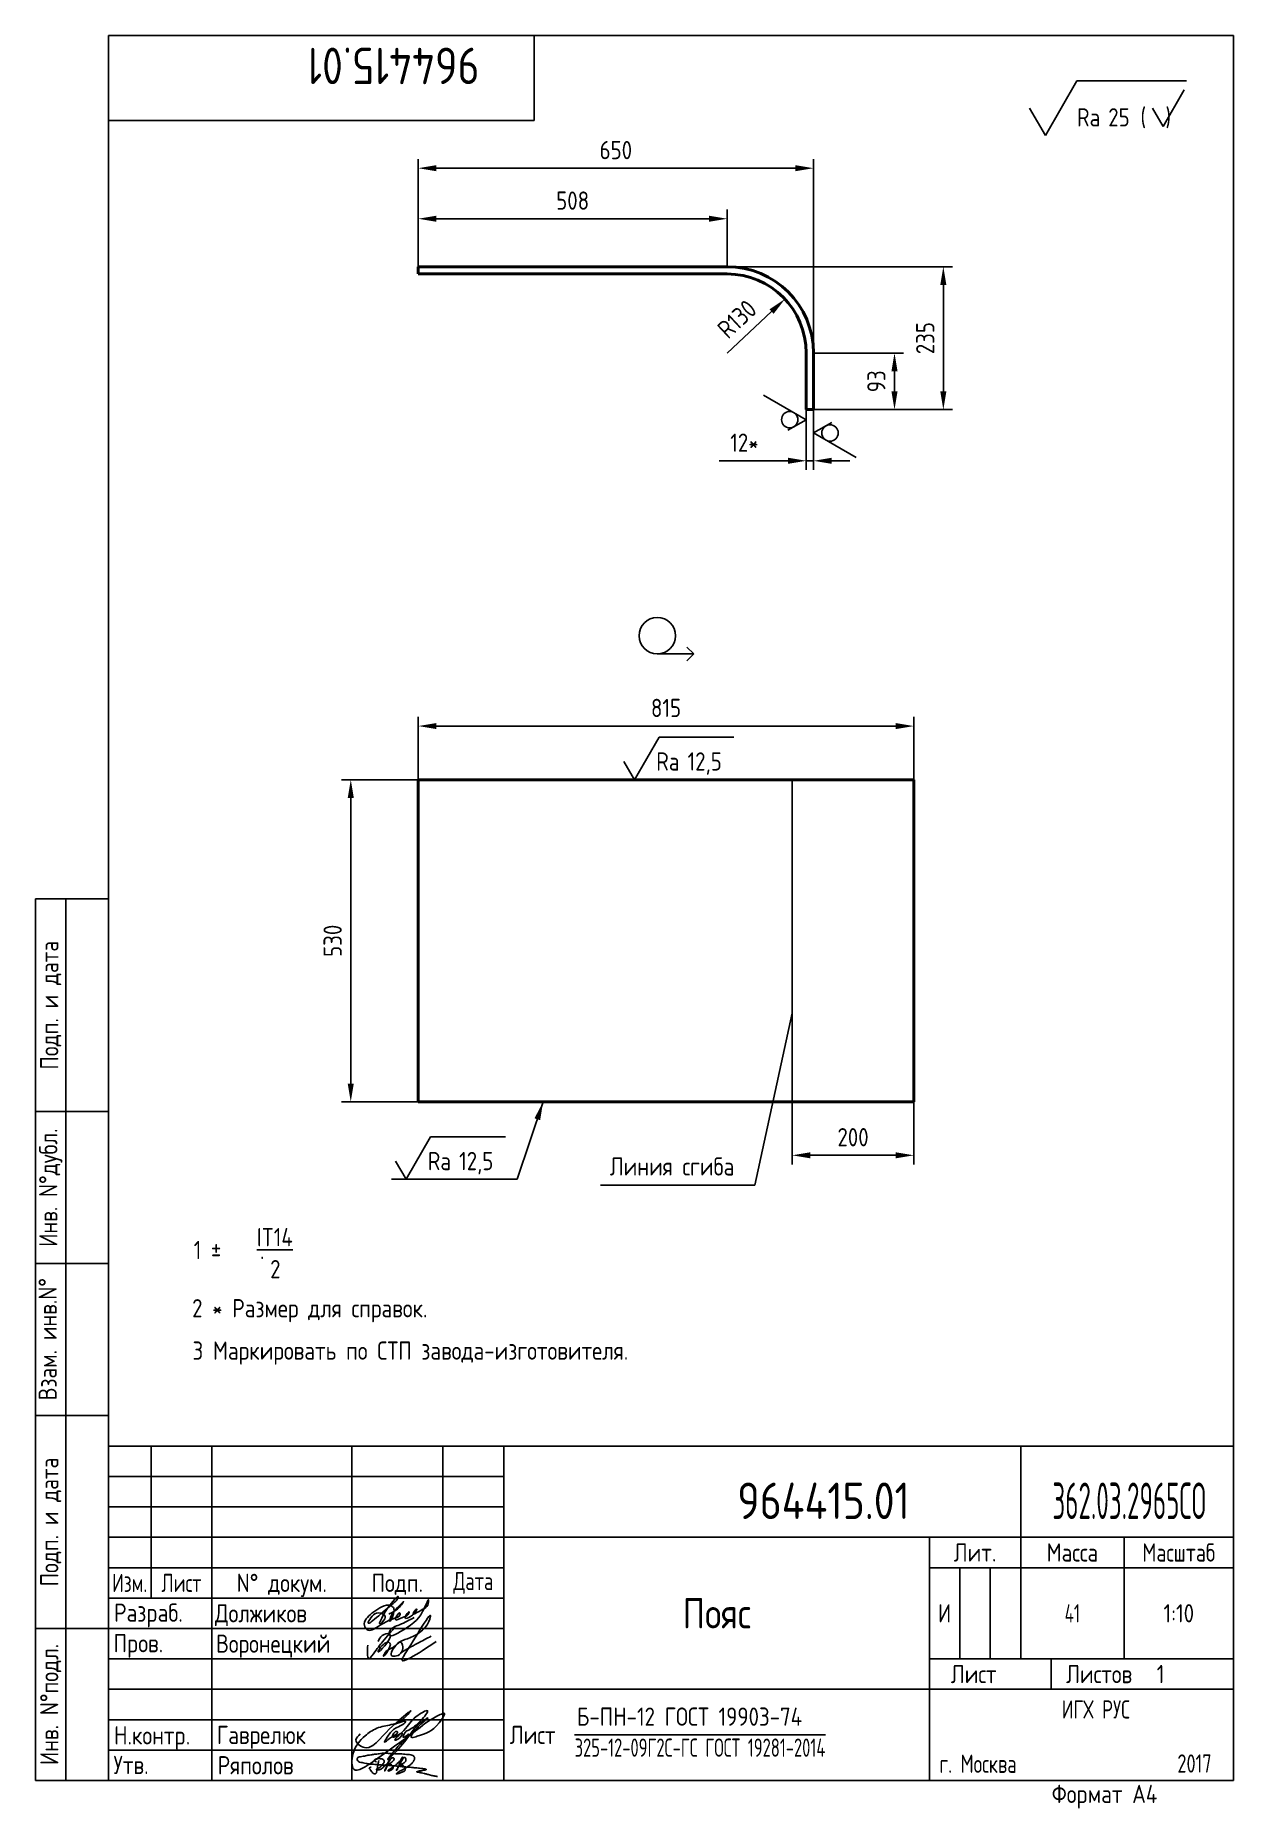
# Paper-space layout 'A4_protect' of a CAD drawing. Header units: millimetres. Extents: x 13 to 210, y 0 to 291.
# The model-space entities are those that its viewports show. They can reach past a viewport. Long polylines and large blocks are cut down to what shows.
import ezdxf
from ezdxf.enums import TextEntityAlignment as Align

# ---------------------------------------------------------------- set-up
doc = ezdxf.new("R2010")
doc.units = ezdxf.units.MM
doc.linetypes.add('PHANTOM', pattern=[2.5, 1.25, -0.25, 0.25, -0.25, 0.25, -0.25])
for name, color, linetype in [('Bord', 1, 'Continuous'), ('Cont', 6, 'Continuous'), ('DIM', 7, 'Continuous'), ('PHAN', 5, 'PHANTOM'), ('Text', 3, 'Continuous'), ('Textb', 6, 'Continuous')]:
    doc.layers.add(name, color=color, linetype=linetype)
doc.layers.get('Defpoints').off()
doc.styles.add('Style1', font='romans.shx', dxfattribs={"width": 0.8})
doc.dimstyles.new('Copy of LIN_10', dxfattribs={"dimscale": 10, "dimtxt": 3, "dimasz": 3, "dimexe": 1.5, "dimexo": 0, "dimgap": 1.48, "dimtad": 1, "dimtoh": 1, "dimdec": 0, "dimzin": 13, "dimdsep": 46, "dimtxsty": 'Style1', "dimcen": 0, "dimse1": 1, "dimclrt": 3, "dimadec": 0, "dimazin": 0, "dimtfac": 1, "dimtdec": 0, "dimtmove": 0, "dimatfit": 2, "dimfxl": 1, "dimtolj": 1, "dimtzin": 13, "dimarcsym": 0})
doc.dimstyles.new('LIN_10', dxfattribs={"dimscale": 10, "dimtxt": 3, "dimasz": 3, "dimexe": 1.5, "dimexo": 0, "dimgap": 1.48, "dimtad": 1, "dimdec": 0, "dimzin": 13, "dimdsep": 46, "dimtxsty": 'Style1', "dimcen": 0, "dimclrt": 3, "dimadec": 0, "dimazin": 0, "dimtfac": 1, "dimtdec": 0, "dimtmove": 0, "dimatfit": 2, "dimfxl": 1, "dimtolj": 1, "dimtzin": 13, "dimarcsym": 0})

# ---------------------------------------------------------------- blocks, each defined once
blk = doc.blocks.new('A4')
at = {"layer": 'Bord'}
for p, q in [((20, 55), (85, 55)), ((20, 50), (85, 50)), ((20, 45), (85, 45)), ((160, 40), (160, 25)), ((165, 40), (165, 25)), ((20, 30), (85, 30)), ((20, 25), (85, 25)), ((20, 20), (85, 20)), ((20, 15), (85, 15)), ((20, 10), (85, 10))]:
    blk.add_line(p, q, dxfattribs=at)
at = {"layer": 'Cont'}
for p, q in [((205, 292), (20, 292)), ((20, 292), (20, 5)), ((90, 278), (90, 292)), ((205, 292), (205, 5)), ((20, 278), (90, 278)), ((8, 5), (8, 150)), ((8, 150), (20, 150)), ((13, 5), (13, 150)), ((8, 115), (20, 115)), ((20, 90), (8, 90)), ((20, 65), (8, 65)), ((205, 60), (20, 60)), ((20, 60), (205, 60)), ((27, 60), (27, 35)), ((37, 60), (37, 5)), ((60, 5), (60, 60)), ((75, 60), (75, 5)), ((85, 5), (85, 60)), ((170, 60), (170, 25)), ((85, 45), (205, 45)), ((155, 5), (155, 45)), ((187, 25), (187, 45)), ((20, 40), (85, 40)), ((205, 40), (155, 40)), ((85, 35), (20, 35)), ((20, 30), (8, 30)), ((155, 25), (205, 25)), ((175, 25), (175, 20)), ((205, 20), (85, 20)), ((20, 5), (8, 5)), ((205, 5), (20, 5))]:
    blk.add_line(p, q, dxfattribs=at)
at = {"layer": 'Text', "style": 'Style1', "width": 0.8}
for s, p in [('Подп. и дата', (10.5, 132.5)), ('Инв. N%%dдубл.', (10.5, 102.5)), ('Взам. инв.N%%d ', (10, 78.38)), ('Подп. и дата', (10.5, 47.5)), ('Инв. N%%dподл.', (10.5, 17.5))]:
    blk.add_text(s, height=3, rotation=90, dxfattribs=at).set_placement(p, align=Align.MIDDLE)
at = {"layer": 'Text', "style": 'Style1'}
for s, width, p in [('Лит.', 0.8, (162.5, 42.5)), ('Масса', 0.8, (178.5, 42.5)), ('Масштаб', 0.75, (196, 42.5)), ('Изм.', 0.7, (23.5, 37.5)), ('Лист', 0.7, (32, 37.5)), ('N%%d докум.', 0.8, (48.5, 37.5)), ('Подп.', 0.8, (67.5, 37.5)), ('Лист', 0.8, (162.27, 22.5)), ('Листов', 0.8, (182.9, 22.5))]:
    blk.add_text(s, height=3, dxfattribs=dict(at, width=width)).set_placement(p, align=Align.MIDDLE_CENTER)
at = {"layer": 'Text', "style": 'Style1', "width": 0.7}
for s, p in [('Дата', (80, 37.5)), ('ИГХ РУС', (182.37, 16.69))]:
    blk.add_text(s, height=3, dxfattribs=at).set_placement(p, align=Align.MIDDLE)
at = {"layer": 'Text', "style": 'Style1'}
for s, width, p in [('Разpаб.', 0.8, (20.92, 31.1)), ('Пpов.', 0.8, (20.84, 26.08)), ('Н.контp.', 0.8, (20.92, 10.92)), ('Утв.', 0.8, (20.84, 6.06)), ('г. Москва', 0.7, (156.65, 6.25)), ('Фоpмат А4', 0.8, (175.11, 1.29))]:
    blk.add_text(s, height=3, dxfattribs=dict(at, width=width)).set_placement(p)
for tag, p, width in [('ФИО', (39, 31), 0.8), ('ФИО', (39, 26), 0.8), ('ГОСТ_СОРТАМЕНТА', (98.19, 14), 0.8), ('ФИО', (39, 11), 0.8), ('ФИО', (39, 6), 0.8), ('200', (192.85, 6.29), 0.7)]:
    blk.add_attdef(tag, p, '', height=3, dxfattribs=dict(at, width=width))
at = {"layer": 'Text', "style": 'Style1', "width": 0.8}
for tag, p in [('И', (157.49, 32.5)), ('700', (178.5, 32.5)), ('1:20', (196, 32.5))]:
    blk.add_attdef(tag, text='', height=3, dxfattribs=at).set_placement(p, align=Align.MIDDLE)
blk.add_attdef('Сборочный_чертеж', text='', height=3, dxfattribs=at).set_placement((120, 21.3), align=Align.CENTER)
for tag, p in [('1', (171.12, 22.5)), ('2', (193, 22.5))]:
    blk.add_attdef(tag, text='', height=3, dxfattribs=at).set_placement(p, align=Align.MIDDLE_CENTER)
blk.add_attdef('ЛИСТ', text='', height=3, dxfattribs=at).set_placement((85.99, 12.5), align=Align.MIDDLE_LEFT)
at = {"layer": 'Text', "style": 'Style1', "width": 0.7}
blk.add_attdef('%%OГОСТ_ТЕХ._ТРЕБОВАНИЙ', text='', height=3, dxfattribs=at).set_placement((98.19, 8), align=Align.BOTTOM_LEFT)
at = {"layer": 'Textb', "style": 'Style1', "width": 0.8}
blk.add_attdef('1234567', (81, 290), '', height=6, rotation=180, dxfattribs=at)
blk.add_attdef('1234567', (123.4, 48), '', height=6, dxfattribs=at)
for tag, height, p in [('123ХЯ', 6, (183.62, 48)), ('НАИМЕНОВАНИЕ', 5, (120, 30))]:
    blk.add_attdef(tag, text='', height=height, dxfattribs=at).set_placement(p, align=Align.CENTER)
blk = doc.blocks.new('A$C314368CF')
at = {"layer": 'Text'}
for q in [(7.18, 6), (1.98, 3)]:
    blk.add_line((3.72, 0), q, dxfattribs=at)
at = {"layer": 'Text', "style": 'Style1', "width": 0.8}
blk.add_text('(  )', height=3, dxfattribs=at).set_placement((0, 0))
blk = doc.blocks.new('sherISO_17')
at = {"layer": 'Cont'}
for p, q in [((-30.94, -16.46), (-25.74, -7.46)), ((-25.74, -7.46), (-7.72, -7.46)), ((-30.94, -16.46), (-33.54, -11.96))]:
    blk.add_line(p, q, dxfattribs=at)
blk.add_blockref('A$C314368CF', (-15.31, -14.96))
at = {"layer": 'Textb', "style": 'Style1', "width": 0.8}
blk.add_text('Ra', height=3, dxfattribs=at).set_placement((-25.74, -14.96))
blk.add_attdef('25', (-20.6, -14.96), '', height=3, dxfattribs=at)
blk = doc.blocks.new('A$C63F45750')
at = {"layer": 'Text'}
for points, knots in [([(3.17, 2.37), (3.12, 2.38), (3.04, 2.41), (2.94, 2.5), (2.85, 2.57), (2.79, 2.69), (2.87, 2.77), (2.99, 2.84), (3.16, 2.89), (3.36, 2.93), (3.6, 2.95), (3.82, 2.92), (4.05, 2.87), (4.25, 2.78), (4.45, 2.63), (4.46, 2.42), (4.38, 2.26), (4.28, 2.1), (4.17, 1.94), (4.03, 1.78), (3.89, 1.62), (3.75, 1.52), (3.63, 1.43), (3.49, 1.36), (3.35, 1.3), (3.24, 1.25), (3.16, 1.21), (3.12, 1.15), (3.19, 1.1), (3.27, 1.09), (3.4, 1.07), (3.55, 1.07), (3.72, 1.12), (3.92, 1.19), (4.1, 1.34), (4.26, 1.51), (4.44, 1.65), (4.59, 1.81), (4.74, 1.93), (4.84, 2.04), (4.93, 2.14), (5.07, 2.29), (5.19, 2.53), (5.28, 2.68), (5.35, 2.96), (5.23, 2.66), (5.2, 2.44), (5.04, 2.09), (4.95, 1.81), (4.86, 1.57), (4.75, 1.31), (4.67, 1.12), (4.46, 0.78), (4.62, 1.17), (4.71, 1.45), (4.88, 1.74), (5.01, 2), (5.08, 2.19), (5.19, 2.4), (5.32, 2.58), (5.4, 2.75), (5.52, 2.89), (5.65, 3.04), (5.85, 3.1), (6.02, 3.03), (6.08, 2.87), (6.03, 2.7), (5.9, 2.51), (5.7, 2.37), (5.55, 2.23), (5.4, 2.17), (5.31, 2.12), (5.12, 2.09), (5.35, 2.07), (5.48, 2), (5.64, 1.93), (5.75, 1.8), (5.85, 1.67), (5.89, 1.54), (5.89, 1.37), (5.8, 1.2), (5.63, 1.06), (5.41, 0.94), (5.23, 0.86), (5.02, 0.92), (5.13, 1.1), (5.28, 1.16), (5.44, 1.27), (5.61, 1.36), (5.74, 1.46), (5.86, 1.53), (5.95, 1.61), (6.05, 1.69), (6.15, 1.77), (6.28, 1.87), (6.46, 2.02), (6.65, 2.19), (6.83, 2.37), (6.98, 2.49), (7.11, 2.61), (7.2, 2.74), (7.32, 2.84), (7.42, 2.97), (7.48, 3.08), (7.48, 3.27), (7.34, 3.08), (7.28, 2.94), (7.18, 2.69), (7.1, 2.46), (7, 2.22), (6.93, 1.98), (6.83, 1.78), (6.73, 1.55), (6.67, 1.34), (6.6, 1.14), (6.56, 1.03), (6.39, 0.99), (6.62, 1.33), (6.75, 1.54), (6.93, 1.87), (7.05, 2.08), (7.18, 2.32), (7.33, 2.6), (7.47, 2.89), (7.6, 3.07), (7.79, 3.18), (7.95, 3.01), (8, 2.81), (7.99, 2.62), (7.94, 2.46), (7.83, 2.33), (7.69, 2.22), (7.53, 2.11), (7.37, 2.03), (7.21, 1.99), (7.11, 1.97), (6.89, 1.98), (7.07, 1.94), (7.15, 1.9), (7.27, 1.88), (7.39, 1.84), (7.52, 1.81), (7.62, 1.72), (7.7, 1.62), (7.78, 1.51), (7.83, 1.39), (7.87, 1.26), (7.88, 1.13), (7.86, 0.99), (7.75, 0.88), (7.6, 0.77), (7.4, 0.73), (7.19, 0.66), (6.97, 0.55), (6.71, 0.48), (6.57, 0.44), (6.42, 0.42), (6.52, 0.58), (6.61, 0.64), (6.81, 0.78), (7.06, 0.89), (7.33, 1.04), (7.55, 1.16), (7.7, 1.24), (7.84, 1.32), (7.99, 1.43), (8.21, 1.58), (8.48, 1.76), (8.74, 1.95), (8.97, 2.12), (9.1, 2.29), (9.23, 2.44), (9.3, 2.6), (9.37, 2.74), (9.42, 2.92), (9.45, 3.13), (9.21, 3.48), (8.67, 3.59), (8.09, 3.63), (7.57, 3.66), (7.06, 3.74), (6.57, 3.75), (6.09, 3.74), (5.67, 3.78), (5.28, 3.78), (4.96, 3.81), (4.65, 3.83), (4.31, 3.82), (3.97, 3.79), (3.61, 3.74), (3.22, 3.67), (2.86, 3.66), (2.53, 3.61), (2.18, 3.52), (1.78, 3.54), (1.38, 3.37), (0.96, 3.35), (0.58, 3.24), (0.25, 3.19), (0.03, 3.06), (-0.03, 2.83), (0.02, 2.6), (0.26, 2.38), (0.59, 2.33), (1, 2.2), (1.48, 2.15), (1.93, 2.05), (2.35, 2.02), (2.72, 2.01), (3.11, 1.94), (3.68, 1.94), (4.25, 1.83), (4.91, 1.87), (5.53, 1.76), (6.13, 1.72), (6.73, 1.71), (7.32, 1.62), (7.99, 1.55), (8.64, 1.54), (9.16, 1.46), (9.61, 1.42), (10.03, 1.4), (10.41, 1.32), (10.73, 1.29), (11.01, 1.24), (11.18, 1.23), (11.42, 1.14), (11.18, 1.06), (11.01, 1.03), (10.71, 0.98), (10.37, 0.92), (10.1, 0.91), (9.65, 0.75), (10.22, 0.67), (10.54, 0.59), (11.08, 0.47), (11.61, 0.35), (12.17, 0.15), (12.64, 0.08), (12.98, 0.03), (13.11, 0.01), (13.18, 0)], [0, 0, 0, 0, 0.153866, 0.270441, 0.388867, 0.510533, 0.592156, 0.71333, 0.90842, 1.11344, 1.349254, 1.61246, 1.782219, 2.047249, 2.291879, 2.451528, 2.651081, 2.806158, 3.017979, 3.227348, 3.462381, 3.633009, 3.75766, 3.920516, 4.080796, 4.214529, 4.291786, 4.349969, 4.397594, 4.50822, 4.594826, 4.799244, 4.954392, 5.128468, 5.437537, 5.632649, 5.842485, 6.094987, 6.293219, 6.410959, 6.551192, 6.687808, 7.022147, 7.294342, 7.425356, 7.52079, 7.946481, 8.313051, 8.59833, 8.833695, 9.090496, 9.427695, 9.601191, 9.883219, 10.093306, 10.673943, 10.798776, 10.974628, 11.287247, 11.486184, 11.648652, 11.848902, 12.027194, 12.25348, 12.40059, 12.537783, 12.716293, 12.91523, 13.208551, 13.438489, 13.549668, 13.67779, 13.77127, 13.930001, 14.029091, 14.272112, 14.434836, 14.547084, 14.739051, 14.830983, 15.061241, 15.268922, 15.500489, 15.788979, 15.879568, 16.024283, 16.221854, 16.418714, 16.593102, 16.783247, 16.91018, 17.018213, 17.135263, 17.278205, 17.430482, 17.620087, 17.979626, 18.191789, 18.388716, 18.565718, 18.714854, 18.857929, 19.039974, 19.171375, 19.283034, 19.400085, 19.618058, 19.882245, 20.150781, 20.377854, 20.649532, 20.89723, 21.042543, 21.40016, 21.557817, 21.667145, 21.752781, 21.926256, 22.412297, 22.813145, 22.961412, 23.171289, 23.607257, 23.940428, 24.110007, 24.291214, 24.48084, 24.697609, 24.904078, 25.034245, 25.218018, 25.407651, 25.573473, 25.787447, 25.930292, 26.051316, 26.18846, 26.285312, 26.406799, 26.52425, 26.630463, 26.793722, 26.898606, 27.029313, 27.171012, 27.314101, 27.419918, 27.580557, 27.709367, 27.829268, 28.024364, 28.266961, 28.41242, 28.705761, 28.989137, 29.187748, 29.233768, 29.332802, 29.529535, 29.667094, 30.039923, 30.332117, 30.61061, 30.769982, 30.856778, 31.109923, 31.313488, 31.656425, 32.066331, 32.296628, 32.49714, 32.710276, 32.891468, 33.014834, 33.177747, 33.444503, 33.618009, 34.409008, 34.914636, 35.419802, 35.95397, 36.458179, 36.88069, 37.388403, 37.738353, 38.034261, 38.353468, 38.693154, 39.037638, 39.391136, 39.787481, 40.203773, 40.488977, 40.784975, 41.26625, 41.668005, 42.070065, 42.499388, 42.869834, 43.079573, 43.213439, 43.554591, 43.717296, 44.153724, 44.506336, 45.019111, 45.587859, 45.90191, 46.270392, 46.703958, 47.093115, 47.952647, 48.44014, 49.079253, 49.808223, 50.268654, 50.851051, 51.604831, 52.298429, 52.776925, 53.1907, 53.661988, 54.042386, 54.348524, 54.616841, 54.853814, 54.983777, 55.126096, 55.333328, 55.613101, 56.008732, 56.315809, 56.59982, 56.87931, 57.399251, 57.889617, 58.432507, 59.066698, 59.660314, 59.862668, 60.07277, 60.07277, 60.07277, 60.07277]), ([(2.31, 1.53), (2.26, 1.52), (2.17, 1.51), (2.06, 1.48), (1.93, 1.38), (2.07, 1.25), (2.14, 1.11), (2.26, 0.93), (2.39, 0.72), (2.57, 0.54), (2.71, 0.44), (2.86, 0.4), (3.02, 0.43), (3.14, 0.54), (3.21, 0.79), (3.25, 1.07), (3.31, 1.4), (3.35, 1.67), (3.38, 1.92), (3.47, 2.19), (3.5, 2.43), (3.54, 2.59), (3.56, 2.64)], [0, 0, 0, 0, 0.15847, 0.269731, 0.363591, 0.555514, 0.688037, 0.848606, 1.204359, 1.433632, 1.58673, 1.729549, 1.880686, 2.057874, 2.19169, 2.63505, 2.928153, 3.184121, 3.441863, 3.696117, 4.025873, 4.178055, 4.178055, 4.178055, 4.178055])]:
    blk.add_open_spline(points, degree=3, knots=knots, dxfattribs=at)
blk = doc.blocks.new('*D31')
at = {"layer": 'DIM', "color": 0, "lineweight": -2, "transparency": 16777216}
for p, q in [((-4610.6, 910.7), (-4610.6, 1013.9)), ((-4580.6, 998.9), (-3825.6, 998.9)), ((-3795.6, 910.7), (-3795.6, 1013.9))]:
    blk.add_line(p, q, dxfattribs=at)
at = {"layer": 'DIM', "color": 0, "transparency": 16777216}
for points in [[(-4580.6, 1003.9), (-4580.6, 993.9), (-4610.6, 998.9)], [(-3825.6, 1003.9), (-3825.6, 993.9), (-3795.6, 998.9)]]:
    blk.add_solid(points, dxfattribs=at)
at = {"layer": 'DIM', "color": 3, "transparency": 16777216, "insert": (-4203.1, 1028.7), "char_height": 30, "attachment_point": 5, "style": 'Style1'}
blk.add_mtext('\\A1;815', dxfattribs=at)
blk = doc.blocks.new('*D32')
at = {"layer": 'DIM', "color": 0, "lineweight": -2, "transparency": 16777216}
for p, q in [((-4610.6, 910.7), (-4736.5, 910.7)), ((-4721.5, 410.7), (-4721.5, 880.7)), ((-4610.6, 380.7), (-4736.5, 380.7))]:
    blk.add_line(p, q, dxfattribs=at)
at = {"layer": 'DIM', "color": 0, "transparency": 16777216}
for points in [[(-4726.5, 880.7), (-4716.5, 880.7), (-4721.5, 910.7)], [(-4726.5, 410.7), (-4716.5, 410.7), (-4721.5, 380.7)]]:
    blk.add_solid(points, dxfattribs=at)
at = {"layer": 'DIM', "color": 3, "transparency": 16777216, "insert": (-4751.3, 645.7), "char_height": 30, "attachment_point": 5, "rotation": 90, "style": 'Style1'}
blk.add_mtext('\\A1;530', dxfattribs=at)
blk = doc.blocks.new('*D33')
at = {"layer": 'DIM', "color": 0, "lineweight": -2, "transparency": 16777216}
for p, q in [((-3972.6, 1519.4), (-3972.6, 1420.2)), ((-3960.6, 1519.4), (-3960.6, 1420.2)), ((-4002.6, 1435.2), (-4115.9, 1435.2)), ((-3960.6, 1435.2), (-3972.6, 1435.2)), ((-3930.6, 1435.2), (-3900.6, 1435.2))]:
    blk.add_line(p, q, dxfattribs=at)
at = {"layer": 'DIM', "color": 0, "transparency": 16777216}
for points in [[(-4002.6, 1440.2), (-4002.6, 1430.2), (-3972.6, 1435.2)], [(-3930.6, 1440.2), (-3930.6, 1430.2), (-3960.6, 1435.2)]]:
    blk.add_solid(points, dxfattribs=at)
at = {"layer": 'DIM', "color": 3, "transparency": 16777216, "insert": (-4074.2, 1465), "char_height": 30, "attachment_point": 5, "style": 'Style1'}
blk.add_mtext('\\A1;12*', dxfattribs=at)
blk = doc.blocks.new('sherISO_09')
at = {"layer": 'Text'}
for q in [(4.04, 7), (-1.73, 3)]:
    blk.add_line((0, 0), q, dxfattribs=at)
blk.add_circle((0, 2.71), 1.35, dxfattribs=at)
blk = doc.blocks.new('*D34')
at = {"layer": 'DIM', "color": 0, "lineweight": -2, "transparency": 16777216}
for p, q in [((-4610.6, 1754.4), (-4610.6, 1931.4)), ((-3960.6, 1566), (-3960.6, 1931.4)), ((-4580.6, 1916.4), (-3990.6, 1916.4))]:
    blk.add_line(p, q, dxfattribs=at)
at = {"layer": 'DIM', "color": 0, "transparency": 16777216}
for points in [[(-4580.6, 1921.4), (-4580.6, 1911.4), (-4610.6, 1916.4)], [(-3990.6, 1921.4), (-3990.6, 1911.4), (-3960.6, 1916.4)]]:
    blk.add_solid(points, dxfattribs=at)
at = {"layer": 'DIM', "color": 3, "transparency": 16777216, "insert": (-4285.6, 1946.2), "char_height": 30, "attachment_point": 5, "style": 'Style1'}
blk.add_mtext('\\A1;650', dxfattribs=at)
blk = doc.blocks.new('*D35')
at = {"layer": 'DIM', "color": 0, "lineweight": -2, "transparency": 16777216}
for p, q in [((-4102.6, 1754.4), (-3732.1, 1754.4)), ((-3747.1, 1724.4), (-3747.1, 1549.4)), ((-3960.6, 1519.4), (-3732.1, 1519.4))]:
    blk.add_line(p, q, dxfattribs=at)
at = {"layer": 'DIM', "color": 0, "transparency": 16777216}
for points in [[(-3752.1, 1724.4), (-3742.1, 1724.4), (-3747.1, 1754.4)], [(-3752.1, 1549.4), (-3742.1, 1549.4), (-3747.1, 1519.4)]]:
    blk.add_solid(points, dxfattribs=at)
at = {"layer": 'DIM', "color": 3, "transparency": 16777216, "insert": (-3776.9, 1636.9), "char_height": 30, "attachment_point": 5, "rotation": 90, "style": 'Style1'}
blk.add_mtext('\\A1;235', dxfattribs=at)
blk = doc.blocks.new('*D36')
at = {"layer": 'DIM', "color": 0, "lineweight": -2, "transparency": 16777216}
blk.add_line((-4102.6, 1612.4), (-4029.5, 1680.7), dxfattribs=at)
at = {"layer": 'DIM', "color": 0, "transparency": 16777216}
blk.add_solid([(-4032.9, 1684.3), (-4026.1, 1677), (-4007.6, 1701.1)], dxfattribs=at)
at = {"layer": 'DIM', "color": 3, "transparency": 16777216, "insert": (-4086.4, 1668.3), "char_height": 30, "attachment_point": 5, "rotation": 43.0255, "style": 'Style1'}
blk.add_mtext('\\A1;R130', dxfattribs=at)
blk = doc.blocks.new('ZNAK09')
at = {"layer": 'Cont'}
for p, q in [((8.51, 0.22), (14.53, 0.22)), ((14.53, 0.22), (13.4, 1.35)), ((14.53, 0.22), (13.4, -0.91))]:
    blk.add_line(p, q, dxfattribs=at)
blk.add_circle((8.51, 3.22), 3, dxfattribs=at)
at = {"layer": 'Textb', "style": 'Style1', "width": 0.8}
blk.add_attdef('А', text='', height=6, dxfattribs=at).set_placement((3.83, 0.22), align=Align.RIGHT)
blk = doc.blocks.new('*D40')
at = {"layer": 'DIM', "color": 0, "lineweight": -2, "transparency": 16777216}
for p, q in [((-3995.6, 380.7), (-3995.6, 277.9)), ((-3795.6, 380.7), (-3795.6, 277.9)), ((-3965.6, 292.9), (-3825.6, 292.9))]:
    blk.add_line(p, q, dxfattribs=at)
at = {"layer": 'DIM', "color": 0, "transparency": 16777216}
for points in [[(-3965.6, 297.9), (-3965.6, 287.9), (-3995.6, 292.9)], [(-3825.6, 297.9), (-3825.6, 287.9), (-3795.6, 292.9)]]:
    blk.add_solid(points, dxfattribs=at)
at = {"layer": 'DIM', "color": 3, "transparency": 16777216, "insert": (-3895.6, 322.7), "char_height": 30, "attachment_point": 5, "style": 'Style1'}
blk.add_mtext('\\A1;200', dxfattribs=at)
blk = doc.blocks.new('sherISO_01')
at = {"layer": 'Text'}
blk.add_line((4.04, 7), (16.36, 7), dxfattribs=at)
blk.add_lwpolyline([(-1.73, 3), (0, 0), (4.04, 7)], dxfattribs=at)
at = {"layer": 'Text', "style": 'Style1', "width": 0.8}
blk.add_text('Ra', height=3, dxfattribs=at).set_placement((3.58, 1.5))
blk.add_attdef('12,5', (8.73, 1.5), '', height=3, dxfattribs=at)
blk = doc.blocks.new('*D41')
at = {"layer": 'DIM', "color": 0, "lineweight": -2, "transparency": 16777216}
for p, q in [((-3960.6, 1612.4), (-3812.4, 1612.4)), ((-3827.4, 1582.4), (-3827.4, 1549.4)), ((-3920.6, 1519.4), (-3812.4, 1519.4))]:
    blk.add_line(p, q, dxfattribs=at)
at = {"layer": 'DIM', "color": 0, "transparency": 16777216}
for points in [[(-3832.4, 1582.4), (-3822.4, 1582.4), (-3827.4, 1612.4)], [(-3832.4, 1549.4), (-3822.4, 1549.4), (-3827.4, 1519.4)]]:
    blk.add_solid(points, dxfattribs=at)
at = {"layer": 'DIM', "color": 3, "transparency": 16777216, "insert": (-3857.2, 1565.9), "char_height": 30, "attachment_point": 5, "rotation": 90, "style": 'Style1'}
blk.add_mtext('\\A1;93', dxfattribs=at)
blk = doc.blocks.new('*D42')
at = {"layer": 'DIM', "color": 0, "lineweight": -2, "transparency": 16777216}
for p, q in [((-4610.6, 1754.4), (-4610.6, 1848.3)), ((-4102.6, 1754.4), (-4102.6, 1848.3)), ((-4132.6, 1833.3), (-4580.6, 1833.3))]:
    blk.add_line(p, q, dxfattribs=at)
at = {"layer": 'DIM', "color": 0, "transparency": 16777216}
for points in [[(-4580.6, 1838.3), (-4580.6, 1828.3), (-4610.6, 1833.3)], [(-4132.6, 1838.3), (-4132.6, 1828.3), (-4102.6, 1833.3)]]:
    blk.add_solid(points, dxfattribs=at)
at = {"layer": 'DIM', "color": 3, "transparency": 16777216, "insert": (-4356.6, 1863.1), "char_height": 30, "attachment_point": 5, "style": 'Style1'}
blk.add_mtext('\\A1;508', dxfattribs=at)

msp = doc.modelspace()

# ---------------------------------------------------------------- linework, layer by layer
at = {"layer": 'Cont', "lineweight": 40}
for p, q in [((-4610.58654, 1754.428), (-4102.59077, 1754.428)), ((-4610.58654, 1754.428), (-4610.58654, 1742.428)), ((-4610.58654, 1742.428), (-4102.59077, 1742.428)), ((-3972.59076, 1519.428), (-3972.59077, 1612.42802)), ((-3960.59079, 1519.428), (-3960.59079, 1612.51029)), ((-3972.59076, 1519.428), (-3960.59079, 1519.428)), ((-4610.58654, 910.69132), (-4610.58654, 380.69132)), ((-4610.58654, 910.69132), (-3795.58654, 910.69132)), ((-3795.58654, 910.69132), (-3795.58654, 380.69132)), ((-4610.58654, 380.69132), (-3795.58654, 380.69132))]:
    msp.add_line(p, q, dxfattribs=at)
for radius in [142, 130]:
    msp.add_arc((-4102.59077, 1612.428), radius, 0, 90, dxfattribs=at)
at = {"layer": 'DIM'}
for p, q in [((-3995.58654, 526.88675), (-4057.1228, 243.7443)), ((-4447.76889, 253.44324), (-4654.72348, 253.44324)), ((-4310.71957, 243.7443), (-4057.1228, 243.7443))]:
    msp.add_line(p, q, dxfattribs=at)
at = {"layer": 'PHAN', "ltscale": 5}
msp.add_line((-3995.58654, 910.69132), (-3995.58654, 380.69132), dxfattribs=at)

# ---------------------------------------------------------------- block references
at = {"layer": 'DIM', "xscale": 10, "yscale": 10, "zscale": 10}
for p, rotation in [((-3972.59076, 1502.81222), 90), ((-3960.59079, 1480.95988), 270)]:
    msp.add_blockref('sherISO_09', p, dxfattribs=dict(at, rotation=rotation))
msp.add_blockref('ZNAK09', (-4302.63153, 1115.25115), dxfattribs=at)
for p in [(-4254.9601, 910.69132), (-4630.65366, 253.44324)]:
    msp.add_blockref('sherISO_01', p, dxfattribs=at).add_auto_attribs({'12,5': '12,5'})

# ---------------------------------------------------------------- texts
at = {"layer": 'Text', "style": 'Style1', "width": 0.8}
msp.add_text('Линия сгиба', height=30, dxfattribs=at).set_placement((-4295.61488, 259.64421))

# ---------------------------------------------------------------- dimensions: what is measured, and where the dimension line sits
at = {"layer": 'DIM'}
for base, p1, p2, picture, middle in [((-3960.59079, 1916.43412), (-4610.58654, 1754.428), (-3960.59079, 1565.96915), '*D34', (-4285.58867, 1946.23412)), ((-4610.58654, 1833.34809), (-4102.59077, 1754.428), (-4610.58654, 1754.428), '*D42', (-4356.58865, 1863.14809)), ((-3795.58654, 998.92155), (-4610.58654, 910.69132), (-3795.58654, 910.69132), '*D31', (-4203.08654, 1028.72155))]:
    dim = msp.add_linear_dim(base=base, p1=p1, p2=p2, dimstyle='LIN_10', dxfattribs=at)
    dim.commit()
    dim.dimension.update_dxf_attribs({"geometry": picture, "text_midpoint": middle})
for base, p1, p2, angle, picture, middle in [((-3747.143, 1519.428), (-4102.59077, 1754.428), (-3960.59079, 1519.428), 90, '*D35', (-3776.943, 1636.928)), ((-3827.4153, 1519.428), (-3960.59077, 1612.428), (-3920.58849, 1519.428), 90, '*D41', (-3857.2153, 1565.928)), ((-4721.51019, 910.69132), (-4610.58654, 380.69132), (-4610.58654, 910.69132), 90, '*D32', (-4751.31019, 645.69132)), ((-3795.58654, 292.92215), (-3995.58654, 380.69132), (-3795.58654, 380.69132), 180, '*D40', (-3895.58654, 322.72215))]:
    dim = msp.add_linear_dim(base=base, p1=p1, p2=p2, angle=angle, dimstyle='LIN_10', dxfattribs=at)
    dim.commit()
    dim.dimension.update_dxf_attribs({"geometry": picture, "text_midpoint": middle})
dim = msp.add_radius_dim(center=(-4102.59077, 1612.428), mpoint=(-4007.55426, 1701.1301), dimstyle='Copy of LIN_10', dxfattribs=at)
dim.commit()
dim.dimension.update_dxf_attribs({"geometry": '*D36', "text_midpoint": (-4086.37151, 1668.32949)})
dim = msp.add_linear_dim(base=(-3972.59076, 1435.2414), p1=(-3960.59079, 1519.428), p2=(-3972.59076, 1519.428), text='<>*', dimstyle='LIN_10', dxfattribs=at)
dim.commit()
dim.dimension.update_dxf_attribs({"geometry": '*D33', "text_midpoint": (-4074.2479, 1465.0414)})

# ---------------------------------------------------------------- leaders
msp.add_leader([(-4405.23752, 380.69132), (-4447.76889, 253.44324)], dimstyle='Copy of LIN_10', override={"dimarcsym": 1}, dxfattribs=at)

psp = doc.layouts.new('A4_protect')

# ---------------------------------------------------------------- linework, layer by layer
at = {"layer": 'Cont'}
psp.add_line((209.6, 291.4), (209.6, 4.4), dxfattribs=at)
at = {"layer": 'Text'}
for points, knots in [([(74.86, 31.21), (74.1, 30.79), (72.79, 30.06), (70.91, 29.48), (70.59, 27.55), (75.52, 30.65), (75.85, 31.26), (77.26, 34.29), (77.23, 32.85), (76.35, 32.72), (74.16, 31.25), (75.47, 33), (74.94, 31.49), (72.41, 30.38), (74.3, 32.55), (73.76, 31.35), (73.03, 31.38), (71.16, 30.14), (72.5, 32.4), (72.62, 31.31), (70.72, 30.87), (69.44, 30.03), (67.3, 28.68), (66.25, 30.42), (67.75, 31.83), (69.16, 32.8), (70.44, 33.43), (71.4, 33.02), (71.81, 32.03), (70.51, 29.72), (71.21, 32), (71.82, 32.45), (73.46, 34.27), (72.47, 32.81), (71.74, 32.27), (70.94, 31.88), (70.69, 31.76)], [0, 0, 0, 0, 2.703743, 4.672825, 5.02799, 7.955933, 13.437489, 13.883188, 14.189441, 16.413959, 17.478513, 18.47964, 18.959294, 20.910841, 22.003091, 22.470554, 23.533771, 24.710748, 26.01626, 26.201331, 27.488187, 30.382065, 32.258784, 33.069724, 35.439902, 37.010787, 38.612861, 39.32109, 39.818865, 41.83144, 42.782113, 44.494961, 45.867914, 46.467245, 48.290622, 49.101188, 49.101188, 49.101188, 49.101188]), ([(69.21, 30.42), (69.63, 31.34), (70.17, 32.52), (72.44, 35.09), (71.99, 33.93), (70.48, 32.9), (66.28, 28.79), (67.93, 31.53), (68.91, 32.21), (70.47, 31.52), (69.83, 30.71), (69.31, 30.03), (69.15, 30.29), (69.19, 30.38), (69.21, 30.42)], [0, 0, 0, 0, 4.062617, 5.226919, 5.800291, 6.663227, 11.774431, 12.938639, 14.11351, 15.354081, 16.396133, 16.918576, 17.03251, 17.182794, 17.182794, 17.182794, 17.182794]), ([(68.94, 27.23), (69.1, 27.61), (69.42, 28.36), (71.92, 28.92), (70.11, 26.47), (68.6, 25.14), (69.65, 27.13), (71.79, 27.21), (69.32, 23.91), (70.38, 26.12), (71.55, 26.01), (72.52, 27.51), (73.36, 26.14), (72.52, 24.8), (70.49, 24.8), (72.07, 27.2), (74.48, 27.87), (76.85, 29.16), (78.34, 33.59), (74.56, 27.05), (71.89, 22.91), (75.36, 25.18), (78.5, 27.23)], [0, 0, 0, 0, 1.213353, 2.399709, 5.497648, 5.861317, 7.611627, 8.43806, 10.837371, 11.583123, 13.461301, 14.534506, 15.162086, 17.217848, 17.944717, 20.123775, 21.948027, 26.460707, 27.144718, 34.52243, 35.159468, 41.304292, 41.304292, 41.304292, 41.304292]), ([(67.25, 26.68), (67.21, 26.23), (67.15, 25.56), (67.3, 24.02), (68.64, 25.92), (69.77, 27.35), (71.15, 28.96), (71.96, 29.9)], [0, 0, 0, 0, 1.523947, 2.237958, 3.351836, 5.856423, 9.374056, 9.374056, 9.374056, 9.374056]), ([(77.68, 28.13), (76.91, 27.74), (75.2, 26.86), (73.53, 25.91), (72.6, 25.38)], [0, 0, 0, 0, 2.587978, 5.77327, 5.77327, 5.77327, 5.77327]), ([(65.99, 12.05), (65.66, 11.74), (64.78, 10.93), (67.17, 9.07), (70.3, 12.33), (71.79, 13.94), (74.68, 16.16), (72.78, 14.08), (71.37, 13.56), (68.67, 13.18), (66.37, 11.51), (64.64, 9.47), (64.49, 4.95), (70.65, 9.32), (74.4, 11.93), (77.68, 14.63), (80.35, 15.76), (78.03, 12.43), (76.74, 12.12), (73.43, 11.05), (75.7, 13.49), (77.77, 15.2), (75.08, 13.4), (73.97, 11.3), (69.19, 6.17), (71.79, 9.65), (74.91, 12.87), (72.77, 11.07), (73.33, 12.4), (74.49, 12.93), (75.67, 13.78), (77.93, 16.63), (74.31, 14.52), (74.01, 13.22), (70.97, 10.62), (72.59, 11.31), (73.19, 12.53), (72.13, 11.75), (70.83, 11.22), (71.88, 12.87), (72.24, 12.15), (71.17, 11.69), (69.36, 9.94), (70.86, 12.18), (71.77, 13.14), (72.93, 13.45), (73.88, 14.49), (72.63, 14), (71.59, 13.6)], [0, 0, 0, 0, 1.17994, 3.087717, 5.863103, 12.338328, 12.854096, 14.088578, 16.834551, 19.302558, 21.570562, 25.210018, 27.650956, 31.348291, 40.129863, 44.562748, 45.223917, 46.979401, 51.214655, 52.099288, 55.323111, 56.227801, 58.471865, 60.028126, 65.752911, 68.466223, 71.038525, 71.934922, 72.780229, 73.495807, 76.028152, 77.999346, 80.11892, 83.1954, 85.334448, 86.270878, 87.060466, 88.110212, 88.803314, 89.989889, 90.197567, 90.706974, 92.884587, 94.19917, 96.055742, 97.375783, 97.753899, 99.636325, 99.636325, 99.636325, 99.636325])]:
    psp.add_open_spline(points, degree=3, knots=knots, dxfattribs=at)

# ---------------------------------------------------------------- block references
ref = psp.add_blockref('A4', (4.6, -0.6))
ref.add_attrib('ФИО', 'Должиков', (42.1, 30.4), dxfattribs={"layer": 'Text', "height": 3, "style": 'Style1', "width": 0.8})
ref.add_attrib('ФИО', 'Воронецкий', (42.3, 25.4), dxfattribs={"layer": 'Text', "height": 3, "style": 'Style1', "width": 0.8})
ref.add_attrib('ФИО', 'Гаврелюк', (42.43, 10.4), dxfattribs={"layer": 'Text', "height": 3, "style": 'Style1', "width": 0.8})
ref.add_attrib('ФИО', 'Ряполов', (42.56, 5.4), dxfattribs={"layer": 'Text', "height": 3, "style": 'Style1', "width": 0.8})
ref.add_attrib('123ХЯ', '362.03.2965СО', dxfattribs={"layer": 'Textb', "height": 6, "style": 'Style1', "width": 0.48}).set_placement((192.44, 47.4), align=Align.CENTER)
ref.add_attrib('1234567', '964415.01', (128, 47.4), dxfattribs={"layer": 'Textb', "height": 6, "style": 'Style1', "width": 0.8})
ref.add_attrib('НАИМЕНОВАНИЕ', 'Пояс', dxfattribs={"layer": 'Textb', "height": 5, "style": 'Style1', "width": 0.8}).set_placement((124.6, 29.4), align=Align.CENTER)
ref.add_attrib('ЛИСТ', 'Лист', dxfattribs={"layer": 'Text', "height": 3, "style": 'Style1', "width": 0.8}).set_placement((90.59, 11.9), align=Align.MIDDLE_LEFT)
ref.add_attrib('ГОСТ_СОРТАМЕНТА', 'Б-ПН-12 ГОСТ 19903-74', (101.63, 13.4), dxfattribs={"layer": 'Text', "height": 3, "style": 'Style1', "width": 0.8})
ref.add_attrib('%%OГОСТ_ТЕХ._ТРЕБОВАНИЙ', '%%O325-12-09Г2С-ГС ГОСТ 19281-2014', dxfattribs={"layer": 'Text', "height": 3, "style": 'Style1', "width": 0.63}).set_placement((101.26, 7.4), align=Align.BOTTOM_LEFT)
ref.add_attrib('И', 'И', dxfattribs={"layer": 'Text', "height": 3, "style": 'Style1', "width": 0.8}).set_placement((162.09, 31.9), align=Align.MIDDLE)
ref.add_attrib('700', '41', dxfattribs={"layer": 'Text', "height": 3, "style": 'Style1', "width": 0.65}).set_placement((183.1, 31.9), align=Align.MIDDLE)
ref.add_attrib('1:20', '1:10', dxfattribs={"layer": 'Text', "height": 3, "style": 'Style1', "width": 0.8}).set_placement((200.6, 31.9), align=Align.MIDDLE)
ref.add_attrib('2', '1', dxfattribs={"layer": 'Text', "height": 3, "style": 'Style1', "width": 0.8}).set_placement((197.6, 21.9), align=Align.MIDDLE_CENTER)
ref.add_attrib('200', '2017', (200.37, 5.69), dxfattribs={"layer": 'Text', "height": 3, "style": 'Style1', "width": 0.7})
ref.add_attrib('1234567', '964415.01', (85.6, 289.4), dxfattribs={"layer": 'Textb', "height": 6, "rotation": 180, "style": 'Style1', "width": 0.8})
at = {"layer": 'Cont'}
psp.add_blockref('A$C63F45750', (65.51, 5.06), dxfattribs=at)
at = {"layer": 'DIM'}
psp.add_blockref('sherISO_17', (209.6, 291.4), dxfattribs=at).add_auto_attribs({'25': '25'})

# ---------------------------------------------------------------- texts
at = {"layer": 'Text', "style": 'Style1', "width": 0.8}
for s, p in [('%%UIT14', (49, 92.26)), ('1 %%P    .', (38.61, 90.15)), ('2', (51.19, 87)), ('2 * Размер для справок.', (38.36, 80.57)), ('3 Маркировать по СТП завода-изготовителя.', (38.43, 73.6))]:
    psp.add_text(s, height=3, dxfattribs=at).set_placement(p)

# ---------------------------------------------------------------- viewports
at = {"layer": 'Defpoints'}
psp.add_viewport(center=(112.5, 185.38), size=(185, 185.239), view_center_point=(-4240.93588, 1074.49828), view_height=1852.387057, dxfattribs=at)

doc.saveas('drawing.dxf')
